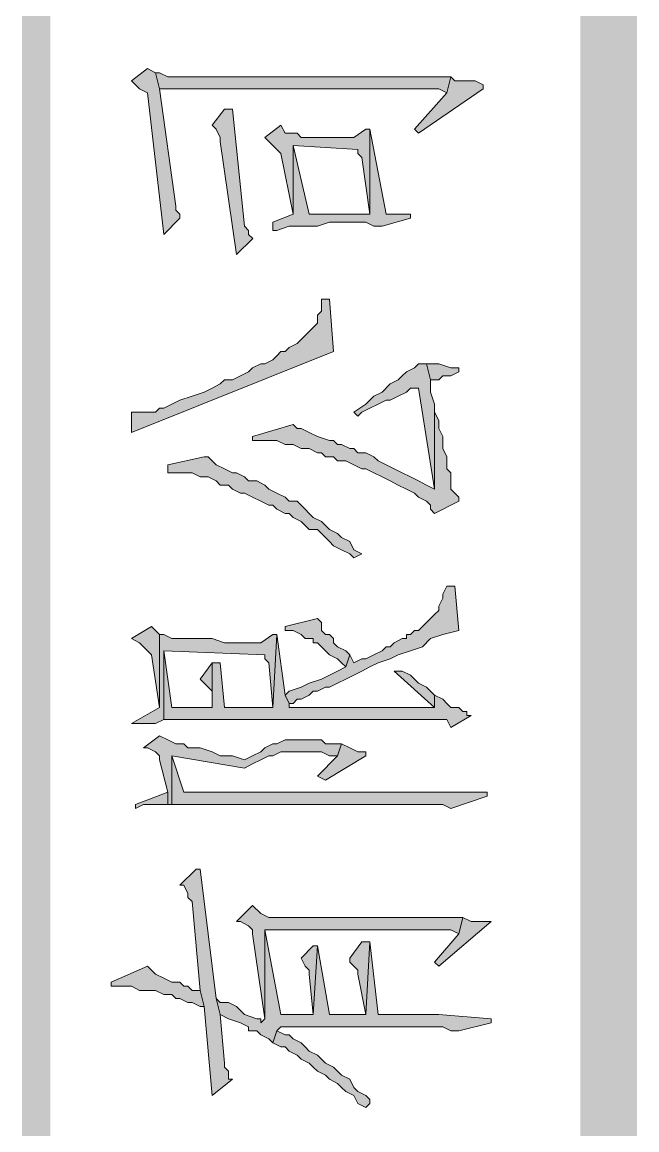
# Model space of a CAD drawing. Header units: millimetres. Extents: x 24 to 410, y 10 to 282.
# Drawn here: x 23.96 to 30.4, y 241.36 to 252.96 of the extents above; entities that cross this region are included whole.
import ezdxf

# ---------------------------------------------------------------- set-up
doc = ezdxf.new("R2010")
doc.units = ezdxf.units.MM

msp = doc.modelspace()

# ---------------------------------------------------------------- hatches: boundary and pattern name
h = msp.add_hatch(color=256)
h.dxf.hatch_style = 2
h.paths.add_polyline_path([(30.395333, 281.643667), (29.802667, 282.236333), (30.395333, 10.244667)])
h = msp.add_hatch(color=256)
h.dxf.hatch_style = 2
h.paths.add_polyline_path([(29.802667, 282.236333), (30.395333, 10.244667), (29.802667, 9.652)])
h = msp.add_hatch(color=256)
h.dxf.hatch_style = 2
h.paths.add_polyline_path([(24.257, 281.94), (23.960667, 281.94), (24.257, 55.837667)])
h = msp.add_hatch(color=256)
h.dxf.hatch_style = 2
h.paths.add_polyline_path([(23.960667, 281.94), (24.257, 55.837667), (23.960667, 55.837667)])
h = msp.add_hatch(color=256)
h.dxf.hatch_style = 2
h.paths.add_polyline_path([(25.103667, 252.349), (25.146, 252.306667), (25.188333, 252.264333), (25.273, 252.222), (25.442333, 250.740333), (25.611667, 250.909667), (25.611667, 250.952), (25.569333, 250.994333), (25.569333, 251.036667), (25.4, 252.264333), (25.357667, 252.433667), (25.273, 252.476)])
h = msp.add_hatch(color=256)
h.dxf.hatch_style = 2
h.paths.add_polyline_path([(25.357667, 252.433667), (25.4, 252.264333), (27.897667, 252.264333), (27.94, 252.264333), (28.321, 252.264333), (28.405667, 252.222), (28.448, 252.391333), (25.484667, 252.391333), (25.4, 252.433667)])
h = msp.add_hatch(color=256)
h.dxf.hatch_style = 2
h.paths.add_polyline_path([(28.067035, 251.841), (28.109369, 251.798667), (28.786702, 252.264333), (28.786702, 252.306667), (28.702035, 252.349), (28.490369, 252.349), (28.448035, 252.391333), (28.405702, 252.222)])
h = msp.add_hatch(color=256)
h.dxf.hatch_style = 2
h.paths.add_polyline_path([(25.950369, 251.883333), (25.992702, 251.841), (26.035035, 251.756333), (26.035035, 251.714), (26.204369, 250.528667), (26.373702, 250.698), (26.331369, 250.740333), (26.331369, 250.782667), (26.289035, 250.825), (26.162035, 252.052667), (26.077369, 252.052667)])
h = msp.add_hatch(color=256)
h.dxf.hatch_style = 2
h.paths.add_polyline_path([(26.500667, 251.756333), (26.585333, 251.671667), (26.627667, 251.629333), (26.67, 251.587), (26.797, 250.952), (26.797, 251.671667), (27.474333, 251.629333), (27.474333, 251.587), (27.516667, 251.544667), (27.601333, 250.952), (27.601333, 251.841), (27.559, 251.841), (27.432, 251.756333), (26.881667, 251.756333), (26.839333, 251.798667), (26.712333, 251.798667), (26.67, 251.883333)])
h = msp.add_hatch(color=256)
h.dxf.hatch_style = 2
h.paths.add_polyline_path([(26.585333, 250.867333), (26.585333, 250.782667), (26.627667, 250.782667), (26.754667, 250.825), (27.051, 250.825), (27.178, 250.867333), (27.559, 250.867333), (27.643667, 250.825), (27.728333, 250.825), (28.024667, 250.909667), (28.024667, 250.952), (27.770667, 250.952), (27.601333, 251.841), (27.601333, 250.952), (27.559, 250.952), (26.966333, 250.952), (26.797, 251.671667), (26.797, 250.952)])
h = msp.add_hatch(color=256)
h.dxf.hatch_style = 2
h.paths.add_polyline_path([(25.103667, 248.877667), (25.103667, 248.666), (27.220333, 249.512667), (27.178, 250.063), (27.093333, 250.063), (27.093333, 249.978333), (27.093333, 249.936), (27.051, 249.893667), (27.051, 249.809), (27.008667, 249.766667), (26.966333, 249.724333), (26.924, 249.682), (26.881667, 249.639667), (26.839333, 249.597333), (26.754667, 249.555), (26.712333, 249.512667), (26.67, 249.512667), (26.627667, 249.470333), (26.585333, 249.428), (26.500667, 249.385667), (26.458333, 249.385667), (26.373667, 249.343333), (26.331333, 249.301), (26.246667, 249.258667), (26.162, 249.216333), (26.077333, 249.216333), (26.035, 249.174), (25.950333, 249.131667), (25.865667, 249.089333), (25.738667, 249.047), (25.611667, 249.004667), (25.527, 248.962333), (25.442333, 248.92), (25.4, 248.92), (25.357667, 248.877667)])
h = msp.add_hatch(color=256)
h.dxf.hatch_style = 2
h.paths.add_polyline_path([(27.432, 248.877667), (27.474333, 248.835333), (27.516667, 248.877667), (27.601333, 248.92), (27.686, 248.962333), (27.770667, 249.004667), (27.813, 249.004667), (27.897667, 249.047), (27.982333, 249.089333), (28.024667, 249.131667), (28.109333, 249.131667), (28.278667, 248.073333), (28.278667, 248.962333), (28.236333, 249.089333), (28.236333, 249.216333), (28.194, 249.385667), (28.109333, 249.385667), (28.067, 249.343333), (27.982333, 249.301), (27.94, 249.258667), (27.897667, 249.216333), (27.813, 249.174), (27.728333, 249.089333), (27.643667, 249.047), (27.559, 248.962333)])
h = msp.add_hatch(color=256)
h.dxf.hatch_style = 2
h.paths.add_polyline_path([(28.194, 249.385667), (28.236333, 249.216333), (28.321, 249.216333), (28.363333, 249.258667), (28.448, 249.258667), (28.532667, 249.301), (28.532667, 249.343333), (28.448, 249.343333), (28.321, 249.385667)])
h = msp.add_hatch(color=256)
h.dxf.hatch_style = 2
h.paths.add_polyline_path([(26.373667, 248.623667), (26.373667, 248.581333), (26.416, 248.581333), (26.627667, 248.581333), (26.712333, 248.539), (26.797, 248.539), (26.881667, 248.496667), (26.966333, 248.496667), (27.051, 248.454333), (27.093333, 248.454333), (27.135667, 248.412), (27.220333, 248.412), (27.262667, 248.369667), (27.347333, 248.369667), (27.432, 248.327333), (27.516667, 248.285), (27.559, 248.285), (27.643667, 248.242667), (27.728333, 248.200333), (27.813, 248.158), (27.897667, 248.115667), (27.982333, 248.073333), (28.067, 248.031), (28.109333, 247.988667), (28.194, 247.946333), (28.236333, 247.904), (28.236333, 247.861667), (28.278667, 247.819333), (28.532667, 247.946333), (28.532667, 247.988667), (28.490333, 248.031), (28.448, 248.073333), (28.448, 248.242667), (28.405667, 248.285), (28.405667, 248.412), (28.363333, 248.496667), (28.363333, 248.623667), (28.321, 248.708333), (28.321, 248.793), (28.278667, 248.877667), (28.278667, 248.073333), (28.194, 248.115667), (28.109333, 248.158), (28.024667, 248.200333), (27.94, 248.242667), (27.855333, 248.285), (27.770667, 248.327333), (27.686, 248.369667), (27.643667, 248.412), (27.559, 248.454333), (27.474333, 248.454333), (27.432, 248.496667), (27.389667, 248.496667), (27.305, 248.539), (27.262667, 248.539), (27.220333, 248.581333), (27.178, 248.581333), (27.051, 248.623667), (26.966333, 248.666), (26.881667, 248.708333), (26.839333, 248.708333), (26.797, 248.750667)])
h = msp.add_hatch(color=256)
h.dxf.hatch_style = 2
h.paths.add_polyline_path([(25.484667, 248.327333), (25.484667, 248.242667), (25.527, 248.242667), (25.738667, 248.242667), (25.823333, 248.200333), (25.908, 248.200333), (25.992667, 248.158), (26.035, 248.115667), (26.119667, 248.115667), (26.162, 248.073333), (26.246667, 248.031), (26.289, 248.031), (26.373667, 247.988667), (26.458333, 247.946333), (26.543, 247.904), (26.585333, 247.904), (26.627667, 247.861667), (26.712333, 247.819333), (26.754667, 247.819333), (26.797, 247.777), (26.881667, 247.734667), (26.924, 247.692333), (26.966333, 247.65), (27.051, 247.65), (27.093333, 247.607667), (27.178, 247.523), (27.220333, 247.480667), (27.305, 247.438333), (27.389667, 247.396), (27.432, 247.353667), (27.516667, 247.396), (27.432, 247.438333), (27.389667, 247.523), (27.305, 247.565333), (27.262667, 247.607667), (27.178, 247.65), (27.135667, 247.692333), (27.093333, 247.734667), (27.008667, 247.777), (26.966333, 247.819333), (26.924, 247.861667), (26.881667, 247.904), (26.839333, 247.946333), (26.754667, 247.946333), (26.712333, 247.988667), (26.627667, 248.031), (26.543, 248.073333), (26.500667, 248.115667), (26.416, 248.158), (26.331333, 248.158), (26.289, 248.200333), (26.204333, 248.242667), (26.162, 248.242667), (26.077333, 248.285), (25.992667, 248.327333), (25.950333, 248.369667), (25.908, 248.412), (25.865667, 248.412)])
h = msp.add_hatch(color=256)
h.dxf.hatch_style = 2
h.paths.add_polyline_path([(26.712333, 245.914333), (26.754667, 245.829667), (26.797, 245.829667), (26.839333, 245.872), (26.881667, 245.872), (26.966333, 245.914333), (27.008667, 245.956667), (27.051, 245.956667), (27.135667, 245.999), (27.178, 245.999), (27.262667, 246.041333), (27.347333, 246.083667), (27.432, 246.126), (27.516667, 246.168333), (27.601333, 246.210667), (27.686, 246.253), (27.813, 246.295333), (27.897667, 246.337667), (28.024667, 246.38), (28.151667, 246.422333), (28.236333, 246.507), (28.363333, 246.549333), (28.532667, 246.591667), (28.490333, 247.057333), (28.405667, 247.057333), (28.363333, 246.972667), (28.363333, 246.930333), (28.321, 246.845667), (28.321, 246.803333), (28.278667, 246.761), (28.236333, 246.718667), (28.194, 246.676333), (28.151667, 246.634), (28.109333, 246.591667), (28.067, 246.591667), (28.024667, 246.549333), (27.982333, 246.549333), (27.982333, 246.507), (27.94, 246.507), (27.855333, 246.464667), (27.813, 246.422333), (27.770667, 246.422333), (27.728333, 246.38), (27.643667, 246.337667), (27.559, 246.295333), (27.516667, 246.295333), (27.432, 246.253), (27.389667, 246.337667), (27.347333, 246.210667), (27.262667, 246.168333), (27.178, 246.126), (27.093333, 246.083667), (26.966333, 246.041333), (26.881667, 245.999), (26.754667, 245.956667)])
h = msp.add_hatch(color=256)
h.dxf.hatch_style = 2
h.paths.add_polyline_path([(26.712333, 246.591667), (26.797, 246.591667), (26.881667, 246.549333), (26.924, 246.507), (27.008667, 246.507), (27.008667, 246.464667), (27.051, 246.464667), (27.093333, 246.422333), (27.135667, 246.38), (27.178, 246.337667), (27.262667, 246.295333), (27.305, 246.253), (27.347333, 246.210667), (27.389667, 246.337667), (27.347333, 246.38), (27.262667, 246.422333), (27.220333, 246.464667), (27.220333, 246.507), (27.178, 246.549333), (27.135667, 246.549333), (27.093333, 246.591667), (27.093333, 246.676333), (27.051, 246.718667), (26.712333, 246.634)])
h = msp.add_hatch(color=256)
h.dxf.hatch_style = 2
h.paths.add_polyline_path([(25.103667, 246.507), (25.188333, 246.464667), (25.230667, 246.422333), (25.273, 246.38), (25.315333, 246.337667), (25.4, 245.787333), (25.4, 246.549333), (25.315333, 246.634)])
h = msp.add_hatch(color=256)
h.dxf.hatch_style = 2
h.paths.add_polyline_path([(25.103667, 245.618), (25.357667, 245.618), (25.442333, 245.660333), (25.442333, 246.38), (26.500667, 246.337667), (26.500667, 246.295333), (26.543, 246.253), (26.585333, 245.787333), (26.627667, 246.549333), (26.585333, 246.549333), (26.458333, 246.464667), (26.077333, 246.464667), (25.950333, 246.507), (25.569333, 246.507), (25.527, 246.507), (25.442333, 246.549333), (25.4, 246.549333), (25.4, 245.787333)])
h = msp.add_hatch(color=256)
h.dxf.hatch_style = 2
h.paths.add_polyline_path([(25.442333, 245.660333), (28.405667, 245.660333), (28.448, 245.575667), (28.659667, 245.702667), (28.617333, 245.702667), (28.617333, 245.745), (28.575, 245.745), (28.532667, 245.787333), (28.448, 245.787333), (28.405667, 245.829667), (28.363333, 245.872), (28.278667, 245.914333), (28.278667, 245.787333), (26.754667, 245.787333), (26.754667, 245.829667), (26.712333, 245.914333), (26.627667, 246.549333), (26.585333, 245.787333), (26.077333, 245.787333), (26.035, 246.253), (25.950333, 246.253), (25.950333, 245.787333), (25.527, 245.787333), (25.442333, 246.38)])
h = msp.add_hatch(color=256)
h.dxf.hatch_style = 2
h.paths.add_polyline_path([(25.823333, 246.083667), (25.865667, 246.041333), (25.908, 245.999), (25.950333, 245.956667), (25.950333, 245.787333), (25.950333, 246.253)])
h = msp.add_hatch(color=256)
h.dxf.hatch_style = 2
h.paths.add_polyline_path([(27.855333, 246.168333), (28.278667, 245.787333), (28.278667, 245.914333), (28.194, 245.999), (28.109333, 246.041333), (28.024667, 246.126), (27.94, 246.168333)])
h = msp.add_hatch(color=256)
h.dxf.hatch_style = 2
h.paths.add_polyline_path([(25.230667, 245.364), (25.273, 245.364), (25.357667, 245.321667), (25.4, 245.279333), (25.4, 245.237), (25.484667, 244.898333), (25.484667, 244.771333), (25.527, 244.771333), (25.527, 245.279333), (26.289, 245.152333), (26.373667, 245.194667), (26.458333, 245.237), (26.543, 245.279333), (26.585333, 245.279333), (26.67, 245.321667), (27.093333, 245.321667), (27.178, 245.279333), (27.262667, 245.279333), (27.305, 245.406333), (27.135667, 245.406333), (27.093333, 245.448667), (26.712333, 245.448667), (26.627667, 245.406333), (26.585333, 245.406333), (26.500667, 245.364), (26.458333, 245.321667), (26.373667, 245.279333), (26.289, 245.237), (26.162, 245.279333), (26.035, 245.279333), (25.950333, 245.321667), (25.823333, 245.364), (25.696333, 245.364), (25.654, 245.406333), (25.569333, 245.406333), (25.484667, 245.448667), (25.4, 245.491)])
h = msp.add_hatch(color=256)
h.dxf.hatch_style = 2
h.paths.add_polyline_path([(27.051035, 245.067667), (27.135702, 245.025333), (27.559035, 245.279333), (27.559035, 245.321667), (27.474369, 245.321667), (27.389702, 245.364), (27.305035, 245.406333), (27.262702, 245.279333)])
h = msp.add_hatch(color=256)
h.dxf.hatch_style = 2
h.paths.add_polyline_path([(25.527, 244.771333), (27.94, 244.771333), (28.024667, 244.771333), (28.363333, 244.771333), (28.448, 244.729), (28.829, 244.856), (28.829, 244.898333), (28.321, 244.898333), (25.654, 244.898333), (25.527, 245.279333)])
h = msp.add_hatch(color=256)
h.dxf.hatch_style = 2
h.paths.add_polyline_path([(25.146, 244.771333), (25.146, 244.729), (25.230667, 244.771333), (25.484667, 244.771333), (25.484667, 244.898333)])
h = msp.add_hatch(color=256)
h.dxf.hatch_style = 2
h.paths.add_polyline_path([(25.611667, 243.924667), (25.654, 243.924667), (25.696333, 243.84), (25.696333, 243.797667), (25.738667, 243.755333), (25.823333, 242.824), (25.865667, 242.654667), (25.950333, 241.723333), (26.162, 241.892667), (26.119667, 241.892667), (26.119667, 241.977333), (26.077333, 242.019667), (26.077333, 242.062), (26.035, 242.57), (25.992667, 242.739333), (25.823333, 244.094), (25.781, 244.094)])
h = msp.add_hatch(color=256)
h.dxf.hatch_style = 2
h.paths.add_polyline_path([(26.204333, 243.543667), (26.246667, 243.543667), (26.331333, 243.501333), (26.373667, 243.459), (26.373667, 243.416667), (26.500667, 242.527667), (26.500667, 243.459), (28.278667, 243.459), (28.448, 243.459), (28.532667, 243.416667), (28.575, 243.586), (27.008667, 243.586), (26.966333, 243.586), (26.543, 243.586), (26.458333, 243.628333), (26.373667, 243.713)])
h = msp.add_hatch(color=256)
h.dxf.hatch_style = 2
h.paths.add_polyline_path([(28.278667, 243.120333), (28.321, 243.078), (28.871333, 243.543667), (28.659667, 243.543667), (28.575, 243.586), (28.532667, 243.416667)])
h = msp.add_hatch(color=256)
h.dxf.hatch_style = 2
h.paths.add_polyline_path([(25.992702, 242.739333), (26.035035, 242.57), (26.119702, 242.527667), (26.246702, 242.485333), (26.331369, 242.443), (26.331369, 242.400667), (26.416035, 242.400667), (26.458369, 242.358333), (26.543035, 242.316), (26.585369, 242.273667), (26.627702, 242.400667), (26.670035, 242.443), (27.770702, 242.443), (27.897702, 242.443), (28.363369, 242.443), (28.448035, 242.400667), (28.532702, 242.400667), (28.871369, 242.485333), (28.871369, 242.527667), (28.321035, 242.57), (27.686035, 242.57), (27.601369, 243.332), (27.559035, 242.57), (27.178035, 242.57), (27.051035, 243.289667), (27.008702, 242.57), (26.670035, 242.57), (26.500702, 243.459), (26.500702, 242.527667), (26.458369, 242.485333), (26.458369, 242.527667), (26.416035, 242.527667), (26.289035, 242.57), (26.204369, 242.654667), (26.119702, 242.697), (26.035035, 242.697)])
h = msp.add_hatch(color=256)
h.dxf.hatch_style = 2
h.paths.add_polyline_path([(26.881667, 243.162667), (26.924, 243.078), (26.966333, 243.035667), (26.966333, 242.993333), (27.008667, 242.57), (27.051, 243.289667), (27.008667, 243.289667)])
h = msp.add_hatch(color=256)
h.dxf.hatch_style = 2
h.paths.add_polyline_path([(27.389667, 243.162667), (27.389667, 243.120333), (27.432, 243.078), (27.474333, 243.035667), (27.474333, 242.993333), (27.559, 242.57), (27.601333, 243.332), (27.516667, 243.332)])
h = msp.add_hatch(color=256)
h.dxf.hatch_style = 2
h.paths.add_polyline_path([(24.892035, 242.908667), (24.892035, 242.866333), (24.934369, 242.866333), (25.103702, 242.866333), (25.188369, 242.824), (25.357702, 242.824), (25.442369, 242.781667), (25.527035, 242.781667), (25.569369, 242.739333), (25.611702, 242.739333), (25.696369, 242.697), (25.738702, 242.697), (25.823369, 242.654667), (25.865702, 242.654667), (25.823369, 242.824), (25.738702, 242.824), (25.696369, 242.866333), (25.654035, 242.866333), (25.611702, 242.908667), (25.527035, 242.908667), (25.442369, 242.951), (25.357702, 242.993333), (25.315369, 243.035667), (25.273035, 243.078)])
h = msp.add_hatch(color=256)
h.dxf.hatch_style = 2
h.paths.add_polyline_path([(26.585333, 242.273667), (26.67, 242.231333), (26.712333, 242.231333), (26.754667, 242.189), (26.839333, 242.146667), (26.881667, 242.104333), (26.966333, 242.062), (27.008667, 242.019667), (27.051, 241.977333), (27.135667, 241.935), (27.178, 241.892667), (27.262667, 241.850333), (27.305, 241.808), (27.347333, 241.765667), (27.432, 241.723333), (27.474333, 241.638667), (27.559, 241.596333), (27.601333, 241.638667), (27.601333, 241.681), (27.559, 241.723333), (27.474333, 241.765667), (27.432, 241.808), (27.389667, 241.892667), (27.305, 241.935), (27.262667, 241.977333), (27.220333, 242.019667), (27.135667, 242.062), (27.093333, 242.104333), (27.051, 242.146667), (26.966333, 242.189), (26.924, 242.231333), (26.881667, 242.273667), (26.797, 242.316), (26.754667, 242.358333), (26.712333, 242.358333), (26.627667, 242.400667)])

# ---------------------------------------------------------------- linework, layer by layer
at = {"lineweight": 0}
for points in [[(25.103667, 252.349), (25.146, 252.306667), (25.188333, 252.264333), (25.273, 252.222), (25.442333, 250.740333), (25.611667, 250.909667), (25.611667, 250.952), (25.569333, 250.994333), (25.569333, 251.036667), (25.4, 252.264333), (25.357667, 252.433667), (25.273, 252.476)], [(25.357667, 252.433667), (25.4, 252.264333), (27.897667, 252.264333), (27.94, 252.264333), (28.321, 252.264333), (28.405667, 252.222), (28.448, 252.391333), (25.484667, 252.391333), (25.4, 252.433667)], [(28.067035, 251.841), (28.109369, 251.798667), (28.786702, 252.264333), (28.786702, 252.306667), (28.702035, 252.349), (28.490369, 252.349), (28.448035, 252.391333), (28.405702, 252.222)], [(25.950369, 251.883333), (25.992702, 251.841), (26.035035, 251.756333), (26.035035, 251.714), (26.204369, 250.528667), (26.373702, 250.698), (26.331369, 250.740333), (26.331369, 250.782667), (26.289035, 250.825), (26.162035, 252.052667), (26.077369, 252.052667)], [(26.500667, 251.756333), (26.585333, 251.671667), (26.627667, 251.629333), (26.67, 251.587), (26.797, 250.952), (26.797, 251.671667), (27.474333, 251.629333), (27.474333, 251.587), (27.516667, 251.544667), (27.601333, 250.952), (27.601333, 251.841), (27.559, 251.841), (27.432, 251.756333), (26.881667, 251.756333), (26.839333, 251.798667), (26.712333, 251.798667), (26.67, 251.883333)], [(26.585333, 250.867333), (26.585333, 250.782667), (26.627667, 250.782667), (26.754667, 250.825), (27.051, 250.825), (27.178, 250.867333), (27.559, 250.867333), (27.643667, 250.825), (27.728333, 250.825), (28.024667, 250.909667), (28.024667, 250.952), (27.770667, 250.952), (27.601333, 251.841), (27.601333, 250.952), (27.559, 250.952), (26.966333, 250.952), (26.797, 251.671667), (26.797, 250.952)], [(25.103667, 248.877667), (25.103667, 248.666), (27.220333, 249.512667), (27.178, 250.063), (27.093333, 250.063), (27.093333, 249.978333), (27.093333, 249.936), (27.051, 249.893667), (27.051, 249.809), (27.008667, 249.766667), (26.966333, 249.724333), (26.924, 249.682), (26.881667, 249.639667), (26.839333, 249.597333), (26.754667, 249.555), (26.712333, 249.512667), (26.67, 249.512667), (26.627667, 249.470333), (26.585333, 249.428), (26.500667, 249.385667), (26.458333, 249.385667), (26.373667, 249.343333), (26.331333, 249.301), (26.246667, 249.258667), (26.162, 249.216333), (26.077333, 249.216333), (26.035, 249.174), (25.950333, 249.131667), (25.865667, 249.089333), (25.738667, 249.047), (25.611667, 249.004667), (25.527, 248.962333), (25.442333, 248.92), (25.4, 248.92), (25.357667, 248.877667)], [(27.432, 248.877667), (27.474333, 248.835333), (27.516667, 248.877667), (27.601333, 248.92), (27.686, 248.962333), (27.770667, 249.004667), (27.813, 249.004667), (27.897667, 249.047), (27.982333, 249.089333), (28.024667, 249.131667), (28.109333, 249.131667), (28.278667, 248.073333), (28.278667, 248.962333), (28.236333, 249.089333), (28.236333, 249.216333), (28.194, 249.385667), (28.109333, 249.385667), (28.067, 249.343333), (27.982333, 249.301), (27.94, 249.258667), (27.897667, 249.216333), (27.813, 249.174), (27.728333, 249.089333), (27.643667, 249.047), (27.559, 248.962333)], [(28.194, 249.385667), (28.236333, 249.216333), (28.321, 249.216333), (28.363333, 249.258667), (28.448, 249.258667), (28.532667, 249.301), (28.532667, 249.343333), (28.448, 249.343333), (28.321, 249.385667)], [(26.373667, 248.623667), (26.373667, 248.581333), (26.416, 248.581333), (26.627667, 248.581333), (26.712333, 248.539), (26.797, 248.539), (26.881667, 248.496667), (26.966333, 248.496667), (27.051, 248.454333), (27.093333, 248.454333), (27.135667, 248.412), (27.220333, 248.412), (27.262667, 248.369667), (27.347333, 248.369667), (27.432, 248.327333), (27.516667, 248.285), (27.559, 248.285), (27.643667, 248.242667), (27.728333, 248.200333), (27.813, 248.158), (27.897667, 248.115667), (27.982333, 248.073333), (28.067, 248.031), (28.109333, 247.988667), (28.194, 247.946333), (28.236333, 247.904), (28.236333, 247.861667), (28.278667, 247.819333), (28.532667, 247.946333), (28.532667, 247.988667), (28.490333, 248.031), (28.448, 248.073333), (28.448, 248.242667), (28.405667, 248.285), (28.405667, 248.412), (28.363333, 248.496667), (28.363333, 248.623667), (28.321, 248.708333), (28.321, 248.793), (28.278667, 248.877667), (28.278667, 248.073333), (28.194, 248.115667), (28.109333, 248.158), (28.024667, 248.200333), (27.94, 248.242667), (27.855333, 248.285), (27.770667, 248.327333), (27.686, 248.369667), (27.643667, 248.412), (27.559, 248.454333), (27.474333, 248.454333), (27.432, 248.496667), (27.389667, 248.496667), (27.305, 248.539), (27.262667, 248.539), (27.220333, 248.581333), (27.178, 248.581333), (27.051, 248.623667), (26.966333, 248.666), (26.881667, 248.708333), (26.839333, 248.708333), (26.797, 248.750667)], [(25.484667, 248.327333), (25.484667, 248.242667), (25.527, 248.242667), (25.738667, 248.242667), (25.823333, 248.200333), (25.908, 248.200333), (25.992667, 248.158), (26.035, 248.115667), (26.119667, 248.115667), (26.162, 248.073333), (26.246667, 248.031), (26.289, 248.031), (26.373667, 247.988667), (26.458333, 247.946333), (26.543, 247.904), (26.585333, 247.904), (26.627667, 247.861667), (26.712333, 247.819333), (26.754667, 247.819333), (26.797, 247.777), (26.881667, 247.734667), (26.924, 247.692333), (26.966333, 247.65), (27.051, 247.65), (27.093333, 247.607667), (27.178, 247.523), (27.220333, 247.480667), (27.305, 247.438333), (27.389667, 247.396), (27.432, 247.353667), (27.516667, 247.396), (27.432, 247.438333), (27.389667, 247.523), (27.305, 247.565333), (27.262667, 247.607667), (27.178, 247.65), (27.135667, 247.692333), (27.093333, 247.734667), (27.008667, 247.777), (26.966333, 247.819333), (26.924, 247.861667), (26.881667, 247.904), (26.839333, 247.946333), (26.754667, 247.946333), (26.712333, 247.988667), (26.627667, 248.031), (26.543, 248.073333), (26.500667, 248.115667), (26.416, 248.158), (26.331333, 248.158), (26.289, 248.200333), (26.204333, 248.242667), (26.162, 248.242667), (26.077333, 248.285), (25.992667, 248.327333), (25.950333, 248.369667), (25.908, 248.412), (25.865667, 248.412)], [(26.712333, 245.914333), (26.754667, 245.829667), (26.797, 245.829667), (26.839333, 245.872), (26.881667, 245.872), (26.966333, 245.914333), (27.008667, 245.956667), (27.051, 245.956667), (27.135667, 245.999), (27.178, 245.999), (27.262667, 246.041333), (27.347333, 246.083667), (27.432, 246.126), (27.516667, 246.168333), (27.601333, 246.210667), (27.686, 246.253), (27.813, 246.295333), (27.897667, 246.337667), (28.024667, 246.38), (28.151667, 246.422333), (28.236333, 246.507), (28.363333, 246.549333), (28.532667, 246.591667), (28.490333, 247.057333), (28.405667, 247.057333), (28.363333, 246.972667), (28.363333, 246.930333), (28.321, 246.845667), (28.321, 246.803333), (28.278667, 246.761), (28.236333, 246.718667), (28.194, 246.676333), (28.151667, 246.634), (28.109333, 246.591667), (28.067, 246.591667), (28.024667, 246.549333), (27.982333, 246.549333), (27.982333, 246.507), (27.94, 246.507), (27.855333, 246.464667), (27.813, 246.422333), (27.770667, 246.422333), (27.728333, 246.38), (27.643667, 246.337667), (27.559, 246.295333), (27.516667, 246.295333), (27.432, 246.253), (27.389667, 246.337667), (27.347333, 246.210667), (27.262667, 246.168333), (27.178, 246.126), (27.093333, 246.083667), (26.966333, 246.041333), (26.881667, 245.999), (26.754667, 245.956667)], [(26.712333, 246.591667), (26.797, 246.591667), (26.881667, 246.549333), (26.924, 246.507), (27.008667, 246.507), (27.008667, 246.464667), (27.051, 246.464667), (27.093333, 246.422333), (27.135667, 246.38), (27.178, 246.337667), (27.262667, 246.295333), (27.305, 246.253), (27.347333, 246.210667), (27.389667, 246.337667), (27.347333, 246.38), (27.262667, 246.422333), (27.220333, 246.464667), (27.220333, 246.507), (27.178, 246.549333), (27.135667, 246.549333), (27.093333, 246.591667), (27.093333, 246.676333), (27.051, 246.718667), (26.712333, 246.634)], [(25.103667, 246.507), (25.188333, 246.464667), (25.230667, 246.422333), (25.273, 246.38), (25.315333, 246.337667), (25.4, 245.787333), (25.4, 246.549333), (25.315333, 246.634)], [(25.103667, 245.618), (25.357667, 245.618), (25.442333, 245.660333), (25.442333, 246.38), (26.500667, 246.337667), (26.500667, 246.295333), (26.543, 246.253), (26.585333, 245.787333), (26.627667, 246.549333), (26.585333, 246.549333), (26.458333, 246.464667), (26.077333, 246.464667), (25.950333, 246.507), (25.569333, 246.507), (25.527, 246.507), (25.442333, 246.549333), (25.4, 246.549333), (25.4, 245.787333)], [(25.442333, 245.660333), (28.405667, 245.660333), (28.448, 245.575667), (28.659667, 245.702667), (28.617333, 245.702667), (28.617333, 245.745), (28.575, 245.745), (28.532667, 245.787333), (28.448, 245.787333), (28.405667, 245.829667), (28.363333, 245.872), (28.278667, 245.914333), (28.278667, 245.787333), (26.754667, 245.787333), (26.754667, 245.829667), (26.712333, 245.914333), (26.627667, 246.549333), (26.585333, 245.787333), (26.077333, 245.787333), (26.035, 246.253), (25.950333, 246.253), (25.950333, 245.787333), (25.527, 245.787333), (25.442333, 246.38)], [(25.823333, 246.083667), (25.865667, 246.041333), (25.908, 245.999), (25.950333, 245.956667), (25.950333, 245.787333), (25.950333, 246.253)], [(27.855333, 246.168333), (28.278667, 245.787333), (28.278667, 245.914333), (28.194, 245.999), (28.109333, 246.041333), (28.024667, 246.126), (27.94, 246.168333)], [(25.230667, 245.364), (25.273, 245.364), (25.357667, 245.321667), (25.4, 245.279333), (25.4, 245.237), (25.484667, 244.898333), (25.484667, 244.771333), (25.527, 244.771333), (25.527, 245.279333), (26.289, 245.152333), (26.373667, 245.194667), (26.458333, 245.237), (26.543, 245.279333), (26.585333, 245.279333), (26.67, 245.321667), (27.093333, 245.321667), (27.178, 245.279333), (27.262667, 245.279333), (27.305, 245.406333), (27.135667, 245.406333), (27.093333, 245.448667), (26.712333, 245.448667), (26.627667, 245.406333), (26.585333, 245.406333), (26.500667, 245.364), (26.458333, 245.321667), (26.373667, 245.279333), (26.289, 245.237), (26.162, 245.279333), (26.035, 245.279333), (25.950333, 245.321667), (25.823333, 245.364), (25.696333, 245.364), (25.654, 245.406333), (25.569333, 245.406333), (25.484667, 245.448667), (25.4, 245.491)], [(27.051035, 245.067667), (27.135702, 245.025333), (27.559035, 245.279333), (27.559035, 245.321667), (27.474369, 245.321667), (27.389702, 245.364), (27.305035, 245.406333), (27.262702, 245.279333)], [(25.527, 244.771333), (27.94, 244.771333), (28.024667, 244.771333), (28.363333, 244.771333), (28.448, 244.729), (28.829, 244.856), (28.829, 244.898333), (28.321, 244.898333), (25.654, 244.898333), (25.527, 245.279333)], [(25.146, 244.771333), (25.146, 244.729), (25.230667, 244.771333), (25.484667, 244.771333), (25.484667, 244.898333)], [(25.611667, 243.924667), (25.654, 243.924667), (25.696333, 243.84), (25.696333, 243.797667), (25.738667, 243.755333), (25.823333, 242.824), (25.865667, 242.654667), (25.950333, 241.723333), (26.162, 241.892667), (26.119667, 241.892667), (26.119667, 241.977333), (26.077333, 242.019667), (26.077333, 242.062), (26.035, 242.57), (25.992667, 242.739333), (25.823333, 244.094), (25.781, 244.094)], [(26.204333, 243.543667), (26.246667, 243.543667), (26.331333, 243.501333), (26.373667, 243.459), (26.373667, 243.416667), (26.500667, 242.527667), (26.500667, 243.459), (28.278667, 243.459), (28.448, 243.459), (28.532667, 243.416667), (28.575, 243.586), (27.008667, 243.586), (26.966333, 243.586), (26.543, 243.586), (26.458333, 243.628333), (26.373667, 243.713)], [(28.278667, 243.120333), (28.321, 243.078), (28.871333, 243.543667), (28.659667, 243.543667), (28.575, 243.586), (28.532667, 243.416667)], [(25.992702, 242.739333), (26.035035, 242.57), (26.119702, 242.527667), (26.246702, 242.485333), (26.331369, 242.443), (26.331369, 242.400667), (26.416035, 242.400667), (26.458369, 242.358333), (26.543035, 242.316), (26.585369, 242.273667), (26.627702, 242.400667), (26.670035, 242.443), (27.770702, 242.443), (27.897702, 242.443), (28.363369, 242.443), (28.448035, 242.400667), (28.532702, 242.400667), (28.871369, 242.485333), (28.871369, 242.527667), (28.321035, 242.57), (27.686035, 242.57), (27.601369, 243.332), (27.559035, 242.57), (27.178035, 242.57), (27.051035, 243.289667), (27.008702, 242.57), (26.670035, 242.57), (26.500702, 243.459), (26.500702, 242.527667), (26.458369, 242.485333), (26.458369, 242.527667), (26.416035, 242.527667), (26.289035, 242.57), (26.204369, 242.654667), (26.119702, 242.697), (26.035035, 242.697)], [(26.881667, 243.162667), (26.924, 243.078), (26.966333, 243.035667), (26.966333, 242.993333), (27.008667, 242.57), (27.051, 243.289667), (27.008667, 243.289667)], [(27.389667, 243.162667), (27.389667, 243.120333), (27.432, 243.078), (27.474333, 243.035667), (27.474333, 242.993333), (27.559, 242.57), (27.601333, 243.332), (27.516667, 243.332)], [(24.892035, 242.908667), (24.892035, 242.866333), (24.934369, 242.866333), (25.103702, 242.866333), (25.188369, 242.824), (25.357702, 242.824), (25.442369, 242.781667), (25.527035, 242.781667), (25.569369, 242.739333), (25.611702, 242.739333), (25.696369, 242.697), (25.738702, 242.697), (25.823369, 242.654667), (25.865702, 242.654667), (25.823369, 242.824), (25.738702, 242.824), (25.696369, 242.866333), (25.654035, 242.866333), (25.611702, 242.908667), (25.527035, 242.908667), (25.442369, 242.951), (25.357702, 242.993333), (25.315369, 243.035667), (25.273035, 243.078)], [(26.585333, 242.273667), (26.67, 242.231333), (26.712333, 242.231333), (26.754667, 242.189), (26.839333, 242.146667), (26.881667, 242.104333), (26.966333, 242.062), (27.008667, 242.019667), (27.051, 241.977333), (27.135667, 241.935), (27.178, 241.892667), (27.262667, 241.850333), (27.305, 241.808), (27.347333, 241.765667), (27.432, 241.723333), (27.474333, 241.638667), (27.559, 241.596333), (27.601333, 241.638667), (27.601333, 241.681), (27.559, 241.723333), (27.474333, 241.765667), (27.432, 241.808), (27.389667, 241.892667), (27.305, 241.935), (27.262667, 241.977333), (27.220333, 242.019667), (27.135667, 242.062), (27.093333, 242.104333), (27.051, 242.146667), (26.966333, 242.189), (26.924, 242.231333), (26.881667, 242.273667), (26.797, 242.316), (26.754667, 242.358333), (26.712333, 242.358333), (26.627667, 242.400667)]]:
    msp.add_lwpolyline(points, close=True, dxfattribs=at)

doc.saveas('drawing.dxf')
